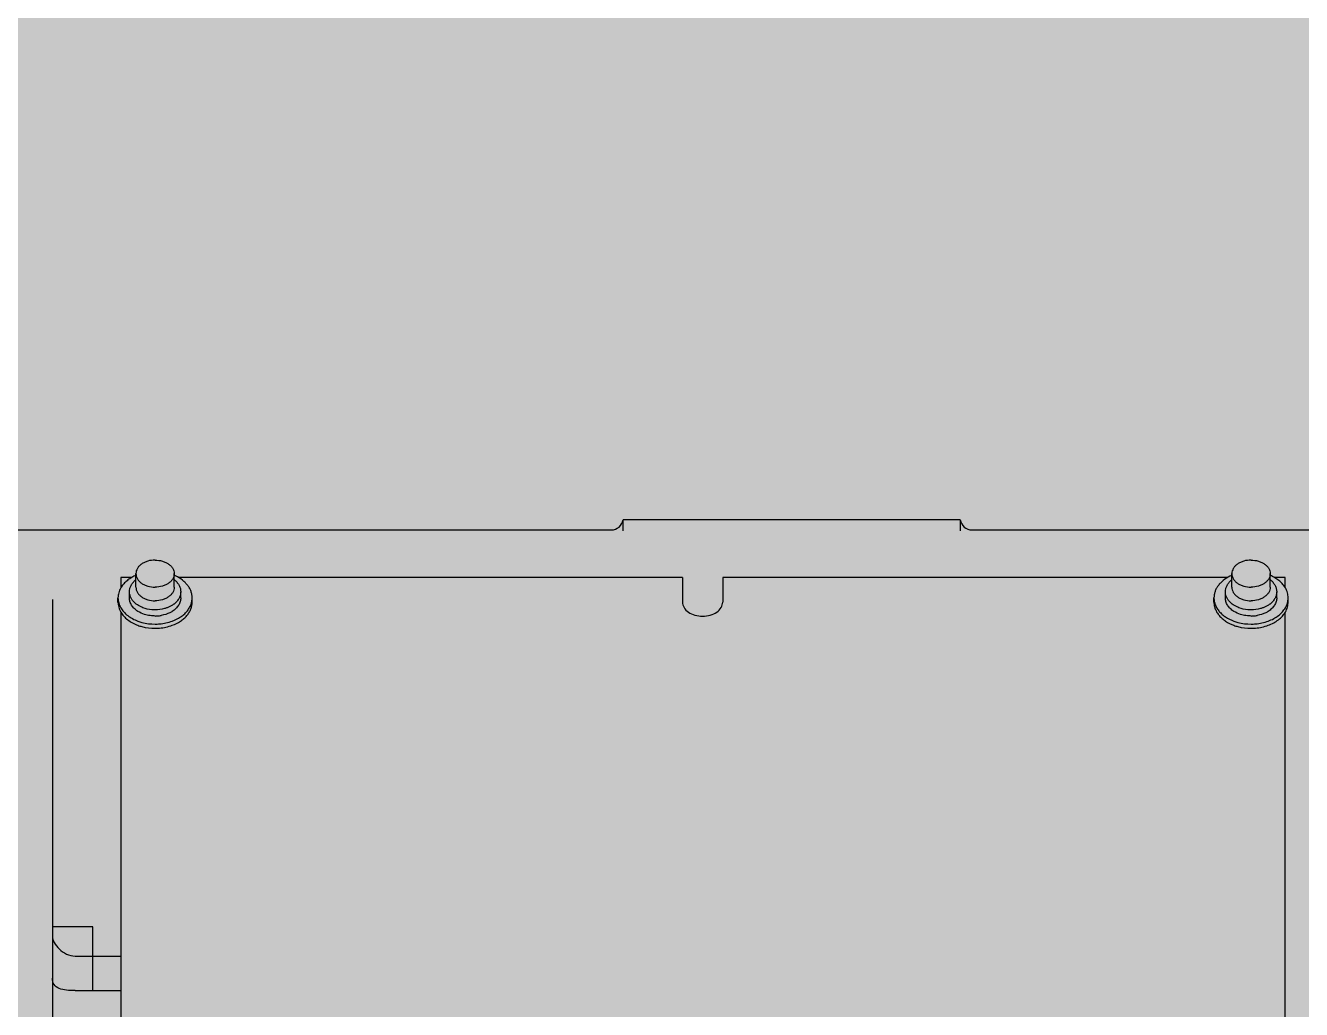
# Model space of a CAD drawing. Extents: x -18489 to 27370, y -8745 to 11880.
# Drawn here: x -16839.76 to -16804.31, y 1607.55 to 1634.89 of the extents above; entities that cross this region are included whole.
import ezdxf

# ---------------------------------------------------------------- set-up
doc = ezdxf.new("R2010")
doc.units = 0
doc.header["$LTSCALE"] = 100
for name, color, linetype in [('188K-SM-03-F10-MECH-EQ-Y2257103$0$0 Xref', 8, 'Continuous'), ('188K-SM-03-F10-MECH-EQ-Y2257103$0$M-EQU-FOUNDATION', 8, 'Continuous'), ('188K-SM-03-F10-MECH-EQ-Y2257103$0$Micron CUP L10 HVAC EQU$0$M-MECH-EQU', 136, 'Continuous'), ('188K-SM-03-F10-MECH-EQ-Y2257103$0$Micron CUP L10 HVAC EQU$0$M-PHASE1 AREA', 252, 'Continuous')]:
    doc.layers.add(name, color=color, linetype=linetype)
pattern_1 = [(50, (4473.52, 709.2), (54.6554, -4.78173), [5.715, -62.865]), (355, (4473.52, 709.2), (-10.57303, 57.31705), [4.572, -50.29218]), (100.45144, (4478.076, 708.8), (44.08237, 52.53533), [4.857, -53.42707]), (46.1842, (4473.52, 724.44), (81.32371, -12.6127), [8.5725, -94.2975]), (96.63556, (4480.3, 723.39), (71.22124, 74.22784), [7.2855, -80.14068]), (351.18415, (4473.52, 724.44), (71.22124, 74.22784), [6.858, -75.43792]), (21, (4481.14, 720.63), (45.48432, -30.67956), [5.715, -62.865]), (326, (4481.14, 720.63), (18.54061, 55.25639), [4.572, -50.292]), (71.45144, (4484.93, 718.07), (64.02493, 24.57683), [4.857, -53.42698]), (37.5, (4473.521, 709.2), (0.926581, 25.366512), [0, -49.6824, 0, -51.054, 0, -50.4825]), (7.5, (4473.52, 709.2), (20.0459, 30.054172), [0, -29.1084, 0, -48.5394, 0, -19.2405]), (327.5, (4456.529, 709.2), (40.677179, -1.718623), [0, -19.05, 0, -59.436, 0, -78.867]), (317.5, (4448.91, 709.2), (44.438754, 7.62795), [0, -24.765, 0, -39.4716, 0, -56.007])]

# ---------------------------------------------------------------- blocks, each defined once
blk = doc.blocks.new('188K-SM-03-F10-MECH-EQ-Y2257103$0$Micron CUP L10 HVAC EQU$0$A$C0c53ceb0')
at = {"layer": '188K-SM-03-F10-MECH-EQ-Y2257103$0$Micron CUP L10 HVAC EQU$0$M-PHASE1 AREA'}
for p, q in [((-6706.41065, 7037.37024), (-6800.03802, 7037.37024)), ((-6800.03802, 7034.34566), (-6800.03802, 7037.37024)), ((-6706.41065, 7037.37024), (-6706.41065, 7034.34566)), ((-6989.57635, 7034.57918), (-6803.33654, 7034.57918)), ((-6703.11212, 7034.57918), (-6587.08015, 7034.57918)), ((-6935.40442, 7018.65296), (-6935.40442, 7022.4207)), ((-6924.74764, 7018.65296), (-6924.74764, 7022.4207)), ((-6630.92517, 7018.65296), (-6630.92517, 7022.4207)), ((-6620.26839, 7018.65296), (-6620.26839, 7022.4207)), ((-6936.55589, 7021.3442), (-6939.591, 7021.3442)), ((-6939.591, 7021.3442), (-6939.591, 7018.45772)), ((-6783.54539, 7021.3442), (-6923.59616, 7021.3442)), ((-6783.54539, 7021.3442), (-6783.54539, 7014.52639)), ((-6632.07664, 7021.3442), (-6772.38115, 7021.3442)), ((-6772.38115, 7021.3442), (-6772.38115, 7014.52639)), ((-6616.0818, 7021.3442), (-6619.11692, 7021.3442)), ((-6616.0818, 7018.45772), (-6616.0818, 7021.3442)), ((-6940.38392, 7014.52639), (-6940.38392, 7015.69259)), ((-6937.20592, 7015.69259), (-6937.20592, 7017.39705)), ((-6922.94614, 7015.69259), (-6922.94614, 7017.39705)), ((-6919.76814, 7014.52639), (-6919.76814, 7015.69259)), ((-6635.90467, 7014.52639), (-6635.90467, 7015.69259)), ((-6632.72667, 7015.69259), (-6632.72667, 7017.39705)), ((-6618.46689, 7015.69259), (-6618.46689, 7017.39705)), ((-6615.28889, 7014.52639), (-6615.28889, 7015.69259)), ((-6958.62096, 7015.24681), (-6958.62096, 6816.44824)), ((-6939.591, 7011.76126), (-6939.591, 6821.09999)), ((-6616.0818, 6821.09999), (-6616.0818, 7011.76126)), ((-6947.32985, 6924.28157), (-6958.62096, 6924.28157)), ((-6947.32985, 6906.56188), (-6947.32985, 6924.28157)), ((-6952.27764, 6916.16222), (-6939.591, 6916.16222)), ((-6952.27764, 6906.56202), (-6939.591, 6906.56202))]:
    blk.add_line(p, q, dxfattribs=at)
for centre, radius, start, end in [((-6803.33654, 7037.87771), 3.29853, 270, 351.1501169), ((-6703.11212, 7037.87771), 3.29853, 188.8498831, 270), ((-6930.89285, 7011.36176), 11.4928, 113.1588691, 116.1903204), ((-6931.77007, 7016.1675), 5.84634, 128.528757, 133.6162458), ((-6928.52381, 7015.99825), 6.06708, 49.7708212, 51.4191546), ((-6929.27032, 7011.33516), 11.52164, 64.948865, 66.842348), ((-6626.4136, 7011.36176), 11.4928, 113.1588691, 116.1903204), ((-6627.29082, 7016.1675), 5.84634, 128.528757, 133.6162458), ((-6624.04456, 7015.99825), 6.06708, 49.7708212, 51.4191546), ((-6624.79108, 7011.33516), 11.52164, 64.948865, 66.842348), ((-6932.00504, 7018.37726), 5.50374, 222.7749544, 226.8486984), ((-6931.65624, 7018.75827), 6.02027, 226.9069085, 232.4938278), ((-6928.60179, 7018.89286), 6.19155, 307.5258068, 308.9357053), ((-6627.52579, 7018.37726), 5.50374, 222.7749544, 226.8486984), ((-6627.17699, 7018.75827), 6.02027, 226.9069085, 232.4938278), ((-6624.12254, 7018.89286), 6.19155, 307.5258068, 308.9357053), ((-6930.07479, 7020.68138), 10.03038, 269.9929258, 276.1678883), ((-6930.05773, 7020.51299), 9.86114, 276.1744783, 277.1800614), ((-6930.0406, 7020.38527), 9.73227, 277.1739976, 280.0449696), ((-6625.59554, 7020.68138), 10.03038, 269.9929258, 276.1678883), ((-6625.57848, 7020.51299), 9.86114, 276.1744783, 277.1800614), ((-6625.56136, 7020.38527), 9.73227, 277.1739976, 280.0449696)]:
    blk.add_arc(centre, radius, start, end, dxfattribs=at)
for points, knots in [([(-6930.07603, 7026.18844), (-6930.76241, 7026.18844), (-6931.78604, 7026.0503), (-6933.03162, 7025.5845), (-6933.84355, 7025.11907), (-6934.51454, 7024.54894), (-6935.01846, 7023.89286), (-6935.33261, 7023.17439), (-6935.4044, 7022.66808), (-6935.4044, 7022.4207)], [0, 0, 0, 0, 0.286788988, 0.423950674, 0.553971236, 0.675795026, 0.789521273, 0.896637404, 1, 1, 1, 1]), ([(-6930.07603, 7026.18844), (-6929.38965, 7026.18844), (-6928.36602, 7026.0503), (-6927.12044, 7025.5845), (-6926.30851, 7025.11907), (-6925.63752, 7024.54894), (-6925.1336, 7023.89286), (-6924.81945, 7023.17439), (-6924.74766, 7022.66808), (-6924.74766, 7022.4207)], [0, 0, 0, 0, 0.286788988, 0.423950674, 0.553971236, 0.675795026, 0.789521273, 0.896637404, 1, 1, 1, 1]), ([(-6625.59678, 7026.18844), (-6626.28316, 7026.18844), (-6627.30679, 7026.0503), (-6628.55237, 7025.5845), (-6629.3643, 7025.11907), (-6630.03529, 7024.54894), (-6630.53921, 7023.89286), (-6630.85336, 7023.17439), (-6630.92515, 7022.66808), (-6630.92515, 7022.4207)], [0, 0, 0, 0, 0.286788988, 0.423950674, 0.553971236, 0.675795026, 0.789521273, 0.896637404, 1, 1, 1, 1]), ([(-6625.59678, 7026.18844), (-6624.9104, 7026.18844), (-6623.88677, 7026.0503), (-6622.64119, 7025.5845), (-6621.82926, 7025.11907), (-6621.15827, 7024.54894), (-6620.65435, 7023.89286), (-6620.3402, 7023.17439), (-6620.26841, 7022.66808), (-6620.26841, 7022.4207)], [0, 0, 0, 0, 0.286788988, 0.423950674, 0.553971236, 0.675795026, 0.789521273, 0.896637404, 1, 1, 1, 1]), ([(-6935.4044, 7022.4207), (-6935.4044, 7022.17332), (-6935.33261, 7021.66701), (-6935.01846, 7020.94854), (-6934.51454, 7020.29246), (-6933.84355, 7019.72233), (-6933.03162, 7019.25689), (-6931.78604, 7018.7911), (-6930.76241, 7018.65296), (-6930.07603, 7018.65296)], [0, 0, 0, 0, 0.103362596, 0.210478727, 0.324204974, 0.446028764, 0.576049326, 0.713211012, 1, 1, 1, 1]), ([(-6924.74766, 7022.4207), (-6924.74766, 7022.17332), (-6924.81945, 7021.66701), (-6925.1336, 7020.94854), (-6925.63752, 7020.29246), (-6926.30851, 7019.72233), (-6927.12044, 7019.25689), (-6928.36602, 7018.7911), (-6929.38965, 7018.65296), (-6930.07603, 7018.65296)], [0, 0, 0, 0, 0.103362596, 0.210478727, 0.324204974, 0.446028764, 0.576049326, 0.713211012, 1, 1, 1, 1]), ([(-6630.92515, 7022.4207), (-6630.92515, 7022.17332), (-6630.85336, 7021.66701), (-6630.53921, 7020.94854), (-6630.03529, 7020.29246), (-6629.3643, 7019.72233), (-6628.55237, 7019.25689), (-6627.30679, 7018.7911), (-6626.28316, 7018.65296), (-6625.59678, 7018.65296)], [0, 0, 0, 0, 0.103362596, 0.210478727, 0.324204974, 0.446028764, 0.576049326, 0.713211012, 1, 1, 1, 1]), ([(-6620.26841, 7022.4207), (-6620.26841, 7022.17332), (-6620.3402, 7021.66701), (-6620.65435, 7020.94854), (-6621.15827, 7020.29246), (-6621.82926, 7019.72233), (-6622.64119, 7019.25689), (-6623.88677, 7018.7911), (-6624.9104, 7018.65296), (-6625.59678, 7018.65296)], [0, 0, 0, 0, 0.103362596, 0.210478727, 0.324204974, 0.446028764, 0.576049326, 0.713211012, 1, 1, 1, 1]), ([(-6935.96524, 7021.67463), (-6936.3603, 7021.48016), (-6937.11105, 7021.05392), (-6938.11921, 7020.29077), (-6938.96492, 7019.43232), (-6939.41894, 7018.79224), (-6939.61013, 7018.46328)], [0, 0, 0, 0, 0.268332212, 0.524486576, 0.768135983, 1, 1, 1, 1]), ([(-6937.2059, 7017.39705), (-6937.2059, 7017.66569), (-6937.1435, 7018.21143), (-6936.86727, 7019.00184), (-6936.41775, 7019.74788), (-6936.02235, 7020.19098), (-6935.80302, 7020.40011)], [0, 0, 0, 0, 0.236860265, 0.479513031, 0.732801805, 1, 1, 1, 1]), ([(-6924.6054, 7020.63027), (-6924.34846, 7020.41288), (-6923.88361, 7019.94728), (-6923.35035, 7019.14644), (-6923.02088, 7018.28764), (-6922.94615, 7017.69028), (-6922.94615, 7017.39705)], [0, 0, 0, 0, 0.269574381, 0.523491077, 0.765138928, 1, 1, 1, 1]), ([(-6919.76814, 7015.69259), (-6919.76814, 7015.99263), (-6919.8214, 7016.59845), (-6920.05893, 7017.48899), (-6920.44978, 7018.35065), (-6920.98697, 7019.16986), (-6921.66172, 7019.93473), (-6922.75114, 7020.88543), (-6923.71154, 7021.45499), (-6924.39175, 7021.77296)], [0, 0, 0, 0, 0.11174478, 0.225149291, 0.341705381, 0.462607147, 0.588678042, 0.720351669, 1, 1, 1, 1]), ([(-6631.486, 7021.67463), (-6632.13898, 7021.35319), (-6633.05917, 7020.78343), (-6634.09997, 7019.84362), (-6634.74384, 7019.09105), (-6635.25584, 7018.28793), (-6635.628, 7017.44538), (-6635.85401, 7016.57607), (-6635.90467, 7015.98531), (-6635.90467, 7015.69259)], [0, 0, 0, 0, 0.278914809, 0.410341784, 0.53631175, 0.65727955, 0.774063787, 0.887825769, 1, 1, 1, 1]), ([(-6632.72665, 7017.39705), (-6632.72665, 7017.66569), (-6632.66425, 7018.21143), (-6632.38803, 7019.00184), (-6631.93851, 7019.74788), (-6631.5431, 7020.19098), (-6631.32377, 7020.40011)], [0, 0, 0, 0, 0.236860265, 0.479513031, 0.732801805, 1, 1, 1, 1]), ([(-6620.12615, 7020.63027), (-6619.86921, 7020.41288), (-6619.40437, 7019.94728), (-6618.8711, 7019.14644), (-6618.54163, 7018.28764), (-6618.4669, 7017.69028), (-6618.4669, 7017.39705)], [0, 0, 0, 0, 0.269574381, 0.523491077, 0.765138928, 1, 1, 1, 1]), ([(-6616.06268, 7018.46328), (-6616.26207, 7018.80636), (-6616.73892, 7019.47312), (-6617.63192, 7020.36177), (-6618.69929, 7021.14539), (-6619.49426, 7021.57745), (-6619.9125, 7021.77296)], [0, 0, 0, 0, 0.231166026, 0.474613239, 0.731045203, 1, 1, 1, 1]), ([(-6939.61013, 7018.46328), (-6939.73558, 7018.24743), (-6939.95837, 7017.80575), (-6940.20296, 7017.11319), (-6940.35087, 7016.40655), (-6940.38392, 7015.92963), (-6940.38392, 7015.69259)], [0, 0, 0, 0, 0.257512723, 0.508724866, 0.755506666, 1, 1, 1, 1]), ([(-6940.38392, 7015.69259), (-6940.38392, 7015.45556), (-6940.35087, 7014.97863), (-6940.20296, 7014.272), (-6939.95837, 7013.57943), (-6939.73558, 7013.13776), (-6939.61013, 7012.92191)], [0, 0, 0, 0, 0.244493334, 0.491275134, 0.742487277, 1, 1, 1, 1]), ([(-6936.04493, 7014.63956), (-6936.22815, 7014.83786), (-6936.5573, 7015.25388), (-6936.92811, 7015.94053), (-6937.15486, 7016.66002), (-6937.2059, 7017.15349), (-6937.2059, 7017.39705)], [0, 0, 0, 0, 0.264767003, 0.517467871, 0.761153089, 1, 1, 1, 1]), ([(-6934.84955, 7011.94769), (-6935.20575, 7012.17472), (-6935.85539, 7012.67742), (-6936.61766, 7013.59542), (-6937.09607, 7014.61498), (-6937.2059, 7015.33957), (-6937.2059, 7015.69259)], [0, 0, 0, 0, 0.27510598, 0.530746196, 0.770079369, 1, 1, 1, 1]), ([(-6935.4044, 7018.65296), (-6935.4044, 7018.40558), (-6935.33261, 7017.89927), (-6935.01846, 7017.1808), (-6934.51454, 7016.52472), (-6933.84355, 7015.95459), (-6933.03162, 7015.48916), (-6931.78604, 7015.02336), (-6930.76241, 7014.88522), (-6930.07603, 7014.88522)], [0, 0, 0, 0, 0.103362596, 0.210478727, 0.324204974, 0.446028764, 0.576049326, 0.713211012, 1, 1, 1, 1]), ([(-6924.74766, 7018.65296), (-6924.74766, 7018.40558), (-6924.81945, 7017.89927), (-6925.1336, 7017.1808), (-6925.63752, 7016.52472), (-6926.30851, 7015.95459), (-6927.12044, 7015.48916), (-6928.36602, 7015.02336), (-6929.38965, 7014.88522), (-6930.07603, 7014.88522)], [0, 0, 0, 0, 0.103362596, 0.210478727, 0.324204974, 0.446028764, 0.576049326, 0.713211012, 1, 1, 1, 1]), ([(-6925.30724, 7009.23074), (-6924.50836, 7009.52553), (-6923.37108, 7010.08356), (-6922.06487, 7011.07027), (-6921.25111, 7011.8825), (-6920.59973, 7012.76728), (-6920.12367, 7013.70923), (-6919.83339, 7014.69042), (-6919.76814, 7015.3611), (-6919.76814, 7015.69259)], [0, 0, 0, 0, 0.282453329, 0.415182561, 0.541745185, 0.662447936, 0.77810747, 0.890044774, 1, 1, 1, 1]), ([(-6922.94615, 7015.69259), (-6922.94615, 7015.33957), (-6923.05598, 7014.61498), (-6923.5344, 7013.59542), (-6924.29667, 7012.67742), (-6924.9463, 7012.17472), (-6925.30251, 7011.94769)], [0, 0, 0, 0, 0.229920631, 0.469253804, 0.72489402, 1, 1, 1, 1]), ([(-6922.94615, 7017.39705), (-6922.94615, 7017.09419), (-6923.02603, 7016.47652), (-6923.37762, 7015.59128), (-6923.94537, 7014.76999), (-6924.4385, 7014.29671), (-6924.71072, 7014.07675)], [0, 0, 0, 0, 0.234069694, 0.475329886, 0.729505668, 1, 1, 1, 1]), ([(-6635.90467, 7015.69259), (-6635.90467, 7015.3611), (-6635.83942, 7014.69042), (-6635.54914, 7013.70923), (-6635.07307, 7012.76728), (-6634.4217, 7011.8825), (-6633.60794, 7011.07027), (-6632.30173, 7010.08356), (-6631.16445, 7009.52553), (-6630.36557, 7009.23074)], [0, 0, 0, 0, 0.109955226, 0.22189253, 0.337552064, 0.458254815, 0.584817439, 0.717546671, 1, 1, 1, 1]), ([(-6631.56568, 7014.63956), (-6631.74891, 7014.83786), (-6632.07805, 7015.25388), (-6632.44886, 7015.94053), (-6632.67561, 7016.66002), (-6632.72665, 7017.15349), (-6632.72665, 7017.39705)], [0, 0, 0, 0, 0.264767003, 0.517467871, 0.761153089, 1, 1, 1, 1]), ([(-6630.3703, 7011.94769), (-6630.7265, 7012.17472), (-6631.37614, 7012.67742), (-6632.13841, 7013.59542), (-6632.61682, 7014.61498), (-6632.72665, 7015.33957), (-6632.72665, 7015.69259)], [0, 0, 0, 0, 0.27510598, 0.530746196, 0.770079369, 1, 1, 1, 1]), ([(-6630.92515, 7018.65296), (-6630.92515, 7018.40558), (-6630.85336, 7017.89927), (-6630.53921, 7017.1808), (-6630.03529, 7016.52472), (-6629.3643, 7015.95459), (-6628.55237, 7015.48916), (-6627.30679, 7015.02336), (-6626.28316, 7014.88522), (-6625.59678, 7014.88522)], [0, 0, 0, 0, 0.103362596, 0.210478727, 0.324204974, 0.446028764, 0.576049326, 0.713211012, 1, 1, 1, 1]), ([(-6620.26841, 7018.65296), (-6620.26841, 7018.40558), (-6620.3402, 7017.89927), (-6620.65435, 7017.1808), (-6621.15827, 7016.52472), (-6621.82926, 7015.95459), (-6622.64119, 7015.48916), (-6623.88677, 7015.02336), (-6624.9104, 7014.88522), (-6625.59678, 7014.88522)], [0, 0, 0, 0, 0.103362596, 0.210478727, 0.324204974, 0.446028764, 0.576049326, 0.713211012, 1, 1, 1, 1]), ([(-6618.4669, 7015.69259), (-6618.4669, 7015.33957), (-6618.57673, 7014.61498), (-6619.05515, 7013.59542), (-6619.81742, 7012.67742), (-6620.46705, 7012.17472), (-6620.82326, 7011.94769)], [0, 0, 0, 0, 0.229920631, 0.469253804, 0.72489402, 1, 1, 1, 1]), ([(-6618.4669, 7017.39705), (-6618.4669, 7017.09419), (-6618.54678, 7016.47652), (-6618.89837, 7015.59128), (-6619.46612, 7014.76999), (-6619.95925, 7014.29671), (-6620.23147, 7014.07675)], [0, 0, 0, 0, 0.234069694, 0.475329886, 0.729505668, 1, 1, 1, 1]), ([(-6615.28889, 7015.69259), (-6615.28889, 7015.92963), (-6615.32194, 7016.40655), (-6615.46984, 7017.11319), (-6615.71444, 7017.80575), (-6615.93723, 7018.24743), (-6616.06268, 7018.46328)], [0, 0, 0, 0, 0.244493334, 0.491275134, 0.742487277, 1, 1, 1, 1]), ([(-6616.06268, 7012.92191), (-6615.93723, 7013.13776), (-6615.71444, 7013.57943), (-6615.46984, 7014.272), (-6615.32194, 7014.97863), (-6615.28889, 7015.45556), (-6615.28889, 7015.69259)], [0, 0, 0, 0, 0.257512723, 0.508724866, 0.755506666, 1, 1, 1, 1]), ([(-6940.38392, 7014.52639), (-6940.38392, 7014.28935), (-6940.35087, 7013.81243), (-6940.20296, 7013.10579), (-6939.95837, 7012.41323), (-6939.73558, 7011.97155), (-6939.61013, 7011.7557)], [0, 0, 0, 0, 0.244493334, 0.491275134, 0.742487277, 1, 1, 1, 1]), ([(-6939.61013, 7012.92191), (-6939.37535, 7012.51793), (-6938.7968, 7011.7369), (-6937.69101, 7010.72528), (-6936.35769, 7009.86693), (-6935.36572, 7009.42296), (-6934.84482, 7009.23074)], [0, 0, 0, 0, 0.228329103, 0.471045062, 0.728675928, 1, 1, 1, 1]), ([(-6933.46424, 7012.96109), (-6933.63576, 7013.0266), (-6934.28849, 7013.30059), (-6934.90585, 7013.66307), (-6935.32166, 7013.98247)], [0, 0, 0, 0, 0.259357224, 1, 1, 1, 1]), ([(-6932.30956, 7010.90476), (-6932.54153, 7010.95887), (-6933.42652, 7011.20118), (-6934.2766, 7011.58252), (-6934.84955, 7011.94769)], [0, 0, 0, 0, 0.25958004, 1, 1, 1, 1]), ([(-6930.07603, 7012.35545), (-6930.36975, 7012.35545), (-6931.51964, 7012.40558), (-6932.66357, 7012.65533), (-6933.46424, 7012.96109)], [0, 0, 0, 0, 0.255236185, 1, 1, 1, 1]), ([(-6926.68782, 7012.96109), (-6926.95013, 7012.86092), (-6928.04537, 7012.5041), (-6929.20592, 7012.35545), (-6930.07603, 7012.35545)], [0, 0, 0, 0, 0.243974103, 1, 1, 1, 1]), ([(-6925.30251, 7011.94769), (-6925.5219, 7011.80786), (-6926.47139, 7011.27557), (-6927.5289, 7010.94644), (-6928.34309, 7010.80218)], [0, 0, 0, 0, 0.239330495, 1, 1, 1, 1]), ([(-6924.8304, 7013.98247), (-6924.96565, 7013.87858), (-6925.54462, 7013.47023), (-6926.18574, 7013.15283), (-6926.68782, 7012.96109)], [0, 0, 0, 0, 0.24089007, 1, 1, 1, 1]), ([(-6925.30724, 7008.06454), (-6924.50836, 7008.35933), (-6923.37108, 7008.91736), (-6922.06487, 7009.90406), (-6921.25111, 7010.71629), (-6920.59973, 7011.60107), (-6920.12367, 7012.54302), (-6919.83339, 7013.52422), (-6919.76814, 7014.1949), (-6919.76814, 7014.52639)], [0, 0, 0, 0, 0.282453329, 0.415182561, 0.541745185, 0.662447936, 0.77810747, 0.890044774, 1, 1, 1, 1]), ([(-6783.54539, 7014.52639), (-6783.54539, 7014.00328), (-6783.2057, 7012.87974), (-6781.90497, 7011.59351), (-6780.07666, 7010.76724), (-6777.96327, 7010.48175), (-6775.84988, 7010.76724), (-6774.02157, 7011.59351), (-6772.72084, 7012.87974), (-6772.38115, 7014.00328), (-6772.38115, 7014.52639)], [0, 0, 0, 0, 0.104746837, 0.222329114, 0.356016419, 0.5, 0.643983581, 0.777670886, 0.895253162, 1, 1, 1, 1]), ([(-6635.90467, 7014.52639), (-6635.90467, 7014.1949), (-6635.83942, 7013.52422), (-6635.54914, 7012.54302), (-6635.07307, 7011.60107), (-6634.4217, 7010.71629), (-6633.60794, 7009.90406), (-6632.30173, 7008.91736), (-6631.16445, 7008.35933), (-6630.36557, 7008.06454)], [0, 0, 0, 0, 0.109955226, 0.22189253, 0.337552064, 0.458254815, 0.584817439, 0.717546671, 1, 1, 1, 1]), ([(-6628.98499, 7012.96109), (-6629.15652, 7013.0266), (-6629.80924, 7013.30059), (-6630.4266, 7013.66307), (-6630.84241, 7013.98247)], [0, 0, 0, 0, 0.259357224, 1, 1, 1, 1]), ([(-6627.83031, 7010.90476), (-6628.06228, 7010.95887), (-6628.94727, 7011.20118), (-6629.79735, 7011.58252), (-6630.3703, 7011.94769)], [0, 0, 0, 0, 0.25958004, 1, 1, 1, 1]), ([(-6625.59678, 7012.35545), (-6625.8905, 7012.35545), (-6627.0404, 7012.40558), (-6628.18433, 7012.65533), (-6628.98499, 7012.96109)], [0, 0, 0, 0, 0.255236185, 1, 1, 1, 1]), ([(-6622.20857, 7012.96109), (-6622.47088, 7012.86092), (-6623.56612, 7012.5041), (-6624.72667, 7012.35545), (-6625.59678, 7012.35545)], [0, 0, 0, 0, 0.243974103, 1, 1, 1, 1]), ([(-6620.82326, 7011.94769), (-6621.04265, 7011.80786), (-6621.99214, 7011.27557), (-6623.04965, 7010.94644), (-6623.86384, 7010.80218)], [0, 0, 0, 0, 0.239330495, 1, 1, 1, 1]), ([(-6620.35115, 7013.98247), (-6620.4864, 7013.87858), (-6621.06537, 7013.47023), (-6621.70649, 7013.15283), (-6622.20857, 7012.96109)], [0, 0, 0, 0, 0.24089007, 1, 1, 1, 1]), ([(-6620.82799, 7009.23074), (-6620.30709, 7009.42296), (-6619.31512, 7009.86693), (-6617.98179, 7010.72528), (-6616.87601, 7011.7369), (-6616.29746, 7012.51793), (-6616.06268, 7012.92191)], [0, 0, 0, 0, 0.271324072, 0.528954938, 0.771670897, 1, 1, 1, 1]), ([(-6616.06268, 7011.7557), (-6615.93723, 7011.97155), (-6615.71444, 7012.41323), (-6615.46984, 7013.10579), (-6615.32194, 7013.81243), (-6615.28889, 7014.28935), (-6615.28889, 7014.52639)], [0, 0, 0, 0, 0.257512723, 0.508724866, 0.755506666, 1, 1, 1, 1]), ([(-6939.61013, 7011.7557), (-6939.37535, 7011.35173), (-6938.7968, 7010.5707), (-6937.69101, 7009.55908), (-6936.35769, 7008.70073), (-6935.36572, 7008.25675), (-6934.84482, 7008.06454)], [0, 0, 0, 0, 0.228329103, 0.471045062, 0.728675928, 1, 1, 1, 1]), ([(-6934.84482, 7009.23074), (-6934.47397, 7009.09389), (-6932.92955, 7008.60697), (-6931.29879, 7008.40381), (-6930.07603, 7008.40381)], [0, 0, 0, 0, 0.244303598, 1, 1, 1, 1]), ([(-6930.07603, 7010.651), (-6930.26514, 7010.651), (-6931.01517, 7010.67214), (-6931.76313, 7010.7773), (-6932.30956, 7010.90476)], [0, 0, 0, 0, 0.252084477, 1, 1, 1, 1]), ([(-6930.07603, 7008.40381), (-6929.66353, 7008.40381), (-6928.04676, 7008.47226), (-6926.43812, 7008.81343), (-6925.30724, 7009.23074)], [0, 0, 0, 0, 0.254957247, 1, 1, 1, 1]), ([(-6630.36557, 7009.23074), (-6629.99472, 7009.09389), (-6628.4503, 7008.60697), (-6626.81954, 7008.40381), (-6625.59678, 7008.40381)], [0, 0, 0, 0, 0.244303598, 1, 1, 1, 1]), ([(-6625.59678, 7010.651), (-6625.7859, 7010.651), (-6626.53592, 7010.67214), (-6627.28388, 7010.7773), (-6627.83031, 7010.90476)], [0, 0, 0, 0, 0.252084477, 1, 1, 1, 1]), ([(-6625.59678, 7008.40381), (-6625.18428, 7008.40381), (-6623.56751, 7008.47226), (-6621.95887, 7008.81343), (-6620.82799, 7009.23074)], [0, 0, 0, 0, 0.254957247, 1, 1, 1, 1]), ([(-6620.82799, 7008.06454), (-6620.30709, 7008.25675), (-6619.31512, 7008.70073), (-6617.98179, 7009.55908), (-6616.87601, 7010.5707), (-6616.29746, 7011.35173), (-6616.06268, 7011.7557)], [0, 0, 0, 0, 0.271324072, 0.528954938, 0.771670897, 1, 1, 1, 1]), ([(-6934.84482, 7008.06454), (-6934.47397, 7007.92769), (-6932.92955, 7007.44077), (-6931.29879, 7007.23761), (-6930.07603, 7007.23761)], [0, 0, 0, 0, 0.244303598, 1, 1, 1, 1]), ([(-6930.07603, 7007.23761), (-6929.66353, 7007.23761), (-6928.04676, 7007.30605), (-6926.43812, 7007.64723), (-6925.30724, 7008.06454)], [0, 0, 0, 0, 0.254957247, 1, 1, 1, 1]), ([(-6630.36557, 7008.06454), (-6629.99472, 7007.92769), (-6628.4503, 7007.44077), (-6626.81954, 7007.23761), (-6625.59678, 7007.23761)], [0, 0, 0, 0, 0.244303598, 1, 1, 1, 1]), ([(-6625.59678, 7007.23761), (-6625.18428, 7007.23761), (-6623.56751, 7007.30605), (-6621.95887, 7007.64723), (-6620.82799, 7008.06454)], [0, 0, 0, 0, 0.254957247, 1, 1, 1, 1]), ([(-6958.62096, 6921.63225), (-6958.62096, 6921.04909), (-6958.12529, 6919.73645), (-6956.77097, 6918.03674), (-6954.78772, 6916.58729), (-6953.11483, 6916.16222), (-6952.27764, 6916.16222)], [0, 0, 0, 0, 0.194431003, 0.446315186, 0.720873, 1, 1, 1, 1]), ([(-6952.27764, 6906.56202), (-6953.09344, 6906.56202), (-6954.60119, 6906.61404), (-6956.68549, 6906.98251), (-6958.33508, 6908.15448), (-6958.62096, 6909.43889), (-6958.62096, 6910.0628)], [0, 0, 0, 0, 0.300006288, 0.55471551, 0.770561951, 1, 1, 1, 1])]:
    blk.add_open_spline(points, degree=3, knots=knots, dxfattribs=at)
blk = doc.blocks.new('188K-SM-03-F10-MECH-EQ-Y2257103$0$Micron CUP L10 HVAC EQU')
at = {"layer": '188K-SM-03-F10-MECH-EQ-Y2257103$0$Micron CUP L10 HVAC EQU$0$M-MECH-EQU'}
blk.add_blockref('188K-SM-03-F10-MECH-EQ-Y2257103$0$Micron CUP L10 HVAC EQU$0$A$C0c53ceb0', (-206166.7, 2082.18), dxfattribs=at)
blk = doc.blocks.new('188K-SM-03-F10-MECH-EQ-Y2257103')
at = {"layer": '188K-SM-03-F10-MECH-EQ-Y2257103$0$M-EQU-FOUNDATION'}
h = blk.add_hatch(dxfattribs=at)
h.set_pattern_fill('AR-CONC', color=256, scale=0.3)
h.set_pattern_definition(pattern_1)
h.paths.add_polyline_path([(-17043.149, 4192.459), (-16393.149, 4192.459), (-16393.149, 1372.459), (-17043.149, 1372.459)], flags=16)
h.paths.add_polyline_path([(-17048.149, 4197.459), (-16388.149, 4197.459), (-16388.149, 1367.459), (-17048.149, 1367.459)])
h = blk.add_hatch(dxfattribs=at)
h.set_pattern_fill('AR-CONC', color=256, scale=0.3)
h.set_pattern_definition(pattern_1)
h.paths.add_polyline_path([(-17033.149, 4182.459), (-16403.149, 4182.459), (-16403.149, 1382.459), (-17033.149, 1382.459)])
at = {"layer": '188K-SM-03-F10-MECH-EQ-Y2257103$0$0 Xref', "xscale": 0.1, "yscale": 0.1, "zscale": 0.1}
blk.add_blockref('188K-SM-03-F10-MECH-EQ-Y2257103$0$Micron CUP L10 HVAC EQU', (4473.521, 709.199), dxfattribs=at)

msp = doc.modelspace()

# ---------------------------------------------------------------- block references
msp.add_blockref('188K-SM-03-F10-MECH-EQ-Y2257103', (0, 0))

doc.saveas('drawing.dxf')
